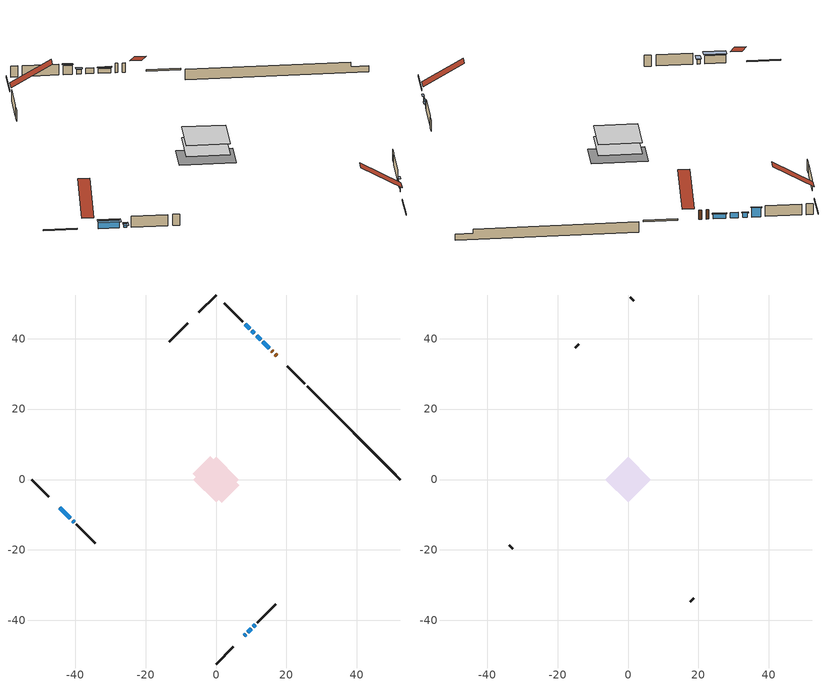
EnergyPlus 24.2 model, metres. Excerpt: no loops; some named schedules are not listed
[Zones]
conditioned space
 floor adiabatic (AdiabaticFloorConstruction): -6.42,0 0,6.42 6.42,0 0,-6.42 z0.79
 floor foundation (Slab1 construction): -6.63,1.67 -1.67,6.63 6.63,-1.67 1.67,-6.63 z-1.52
 wall outside (RimJoist1 construction): 0,-52.41 4.97,-47.44 / -52.41,0 -47.44,-4.97 / 0,52.41 -4.97,47.44 / 25.25,27.16 20.28,32.13 z0.79:1.09
 wall outside (AdiabaticWallConstruction 1): 17.24,35.17 16.81,35.6 / 16.16,36.25 15.78,36.63 z0.79:2.82
 wall outside (AdiabaticWallConstruction): 8.01,-44.4 8.41,-44 / -40.73,-11.68 -40.29,-12.12 z0.79:1.71; 15.12,37.28 13.33,39.08 / 10.64,-41.77 11.11,-41.3 / 10.88,41.53 10.2,42.21 z0.79:1.81; 12.67,39.74 11.54,40.87 / 9.06,-43.35 9.98,-42.43 z0.79:2.01; -44.4,-8.01 -41.38,-11.03 z0.79:2.57; 9.54,42.87 8.28,44.13 z0.79:2.82
 wall outside (Wall1 construction): 11.76,-40.65 17.04,-35.37 / -39.64,-12.77 -34.36,-18.04 / -8.01,44.4 -13.28,39.13 / 7.63,44.78 2.35,50.06 z0.79:3.23
 wall foundation (FoundationWall1 construction): 25.91,26.5,-1.52 25.91,26.5,0.79 49.76,2.65,0.79 49.76,2.65,-0.16 52.41,0,-0.16 52.41,0,-1.52
 window (WindowConstruction 5): 8.01,-44.4 8.4,-44.01 z0.79:1.7
 window (WindowConstruction 4): 15.12,37.29 13.33,39.08 z0.79:1.8
 window (WindowConstruction 7): 12.67,39.74 11.54,40.87 z0.79:2.01
 window (WindowConstruction 8): 9.06,-43.35 9.98,-42.43 z0.79:2.01
 window (WindowConstruction 6): 10.64,-41.77 11.11,-41.3 z0.79:1.8
 window (WindowConstruction): -44.4,-8.01 -41.38,-11.03 z0.79:2.57
 window (WindowConstruction 1): -40.73,-11.68 -40.29,-12.12 z0.79:1.7
 window (WindowConstruction 2): 10.88,41.53 10.2,42.21 z0.79:1.8
 window (WindowConstruction 3): 9.54,42.87 8.28,44.13 z0.79:2.82
 door (Door): 17.24,35.17 16.81,35.6 z0.79:2.82
 door (Door 1): 16.15,36.26 15.78,36.63 z0.79:2.82
 ceiling adiabatic (AdiabaticFloorConstruction): 0,-6.42 6.42,0 0,6.42 -6.42,0 z0.79
attic - vented
 floor to conditioned space (Floor1 construction Reversed): -6.41,0 0,6.41 6.41,0 0,-6.41 z3.23
 wall outside (Wall2 construction): 17.69,-34.72 18.73,-33.68 / -33.71,-18.7 -32.67,-19.74 / -13.94,38.47 -14.98,37.43 / 1.7,50.71 0.66,51.75 z0.79:3.23
 roof outside (Roof1 construction): 7.35,-45.06,3.23 1.39,-39.1,8.15 -0.33,-40.82,8.15 5.63,-46.78,3.23; -45.06,-7.35,3.23 -39.1,-1.39,8.15 -40.82,0.33,8.15 -46.78,-5.63,3.23; -7.35,45.06,3.23 -1.39,39.1,8.15 0.33,40.82,8.15 -5.63,46.78,3.23; 17.9,34.51,3.23 11.94,28.55,8.15 13.66,26.83,8.15 19.62,32.79,3.23
shading: 8.55,-43.86 7.87,-44.54 8.16,-44.83 8.84,-44.15 z1.91; 13.18,39.23 15.27,37.14 15.56,37.43 13.48,39.52 z2.01; 11.25,-41.16 10.5,-41.91 10.79,-42.2 11.54,-41.45 z2.01; -41.24,-11.17 -44.54,-7.87 -45.62,-8.94 -42.32,-12.25 z2.77; -40.15,-12.26 -40.87,-11.54 -41.94,-12.62 -41.23,-13.33 z1.91; 10.05,42.36 11.02,41.39 11.31,41.68 10.34,42.65 z2.01; 8.14,44.27 9.68,42.73 9.97,43.02 8.43,44.56 z3.02
[Building]
Building 1: Terrain=Suburbs
[Site:Location]
Quebec Intl AP_QC: Latitude {deg}=46.8; Longitude {deg}=-71.38; Time Zone {hr}=-5; Elevation {m}=74; Keep Site Location Information=Yes
[Site:GroundTemperature:Shallow]
0.0108218, -2.24938, -2.43038, -1.3578, 2.94801, 7.23376, 10.9493, 13.303, 13.5029, 11.5886, 7.96783, 3.81355
[Site:WaterMainsTemperature]
Calculation Method=Schedule; Temperature Schedule=mains temperature schedule
[Material] Roughness=Rough; Thermal Absorptance=0.9
Name | Thickness {m} | Conductivity {W/m-K} | Density {kg/m3} | Specific Heat {J/kg-K} | Solar Absorptance | Visible Absorptance
asphalt or fiberglass shingles | 0.00635 | 0.162714 | 1121.4 | 1465.45 | 0.4 | 0.4
ceiling loosefill ins | 0.169333 | 0.0480833 | 16.02 | 1046.75 | 0.7 | 0.7
ceiling stud and cavity | 0.1397 | 1.04387 | 65.682 | 1177.47 | 0.7 | 0.7
concrete 4.0 in. | 0.1016 | 1.803125 | 2242.8 | 837.4 | 0.7 | 0.7
concrete 8.0 in. | 0.2032 | 1.803125 | 2242.8 | 837.4 | 0.7 | 0.7
door material | 0.04445 | 0.327969 | 512.64 | 1214.23 | 0.7 | 0.7
door material 1 | 0.04445 | 0.188738 | 512.64 | 1214.23 | 0.7 | 0.7
exterior vertical ins | 0.0401387 | 0.029427 | 32.04 | 1214.23 | 0.7 | 0.7
floor covering | 0.0127 | 0.0433444 | 54.468 | 1339.84 | 0.6 | 0.6
floor rigid ins; wall rigid ins 1 | 0.512978 | 0.029427 | 32.04 | 1214.23 | 0.7 | 0.7
floor stud and cavity | 0.1397 | 1.75129 | 37.0049 | 1207.88 | 0.7 | 0.7
furniture material conditioned space 1 | 0.1524 | 0.115458 | 640.8 | 1214.23 | 0.6 | 0.6
gypsum board | 0.0127 | 0.160291 | 801 | 837.4 | 0.6 | 0.6
gypsum board 1 | 0.0127 | 0.160291 | 801 | 837.4 | 0.7 | 0.7
osb sheathing 0.5 in. | 0.0127 | 0.115458 | 512.64 | 1214.23 | 0.7 | 0.7
osb sheathing 0.75 in. | 0.01905 | 0.115458 | 512.64 | 1214.23 | 0.7 | 0.7
osb sheathing 2.0 in. | 0.0508 | 0.115458 | 512.64 | 1214.23 | 0.7 | 0.7
rim joist rigid ins; wall rigid ins | 0.051816 | 0.029427 | 32.04 | 1214.23 | 0.7 | 0.7
rim joist stud and cavity | 0.0508 | 0.0494362 | 125.044 | 1163.47 | 0.6 | 0.6
wall stud and cavity | 0.1397 | 0.33197 | 139.0536 | 1170.24 | 0.7 | 0.7
wall stud and cavity 1 | 0.0889 | 6.1454 | 50.32683 | 1063.81 | 0.6 | 0.6
wall stud and cavity 2 | 0.0889 | 0.380278 | 52.3479 | 1209.89 | 0.7 | 0.7
wall stud and cavity 3 | 0.0889 | 0.391764 | 83.0341 | 1211.67 | 0.7 | 0.7
wood siding | 0.0254 | 0.102417 | 544.68 | 1172.36 | 0.4 | 0.4
wood siding 1 | 0.00254 | 0.102417 | 544.68 | 1172.36 | 0.4 | 0.4
wood siding 2; wood siding 3; wood siding 4 | 0.0254 | 0.102417 | 544.68 | 1172.36 | 0.7 | 0.7
[WindowMaterial:SimpleGlazingSystem]
Name | U-Factor {W/m2-K} | Solar Heat Gain Coefficient
WindowMaterial | 2.927009 | 0.61
WindowMaterial 1 | 2.99571 | 0.51
WindowMaterial 2 | 3.03659 | 0.57
WindowMaterial 3 | 2.97754 | 0.59
WindowMaterial 4 | 2.99571 | 0.59
WindowMaterial 5 | 4.28064 | 0.65
WindowMaterial 6 | 2.96732 | 0.62
WindowMaterial 7 | 3.145612 | 0.51
WindowMaterial 8 | 2.92871 | 0.5
[Construction]
AdiabaticFloorConstruction: floor stud and cavity, floor rigid ins, osb sheathing 0.75 in., floor covering
AdiabaticWallConstruction: wood siding 3, wall rigid ins 1, wall stud and cavity 2, gypsum board
AdiabaticWallConstruction 1: wood siding 4, wall rigid ins 1, wall stud and cavity 2, gypsum board
Door: door material
Door 1: door material 1
Floor1 construction Reversed: gypsum board, ceiling stud and cavity, ceiling loosefill ins
FoundationWall1 construction: concrete 8.0 in., gypsum board 1
furniture construction conditioned space 1: furniture material conditioned space 1
PartitionWallConstruction: gypsum board, wall stud and cavity 3, gypsum board
RimJoist1 construction: wood siding 2, rim joist rigid ins, osb sheathing 2.0 in., rim joist stud and cavity
Roof1 construction: asphalt or fiberglass shingles
Slab1 construction: concrete 4.0 in.
Wall1 construction: wood siding, wall rigid ins, osb sheathing 0.5 in., wall stud and cavity, gypsum board
Wall2 construction: wood siding 1, wall stud and cavity 1
WindowConstruction: WindowMaterial
WindowConstruction 1: WindowMaterial 1
WindowConstruction 2: WindowMaterial 2
WindowConstruction 3: WindowMaterial 3
WindowConstruction 4: WindowMaterial 4
WindowConstruction 5: WindowMaterial 5
WindowConstruction 6: WindowMaterial 6
WindowConstruction 7: WindowMaterial 7
WindowConstruction 8: WindowMaterial 8
[Zone] Multiplier=1; Part of Total Floor Area=Yes
Name | Volume {m3}
attic - vented | 62.6658
conditioned space | 409.5
[Space]
Name | Zone | Volume {m3}
attic - vented 1 | attic - vented | 62.6658
conditioned space 1 | conditioned space | 409.5
[ZoneInfiltration:EffectiveLeakageArea]
infil attic - vented 1: Zone or Space=attic - vented 1; Schedule=Always On Discrete; Effective Air Leakage Area {cm2}=3037.66; Stack Coefficient=0.000511512; Wind Coefficient=1.52809e-05
[ZoneMixing]
whole house fan mix: Zone or Space=attic - vented; Schedule=Always On Continuous; Design Flow Rate Calculation Method=Flow/Zone; Design Flow Rate {m3/s}=0; Source Zone or Space=conditioned space
[SurfaceProperty:ExposedFoundationPerimeter]
Slab1: Exposed Perimeter Calculation Method=TotalExposedPerimeter; Total Exposed Perimeter {m}=37.48
[InternalMass] Zone or ZoneList=conditioned space; Space or SpaceList=conditioned space 1
Name | Construction | Surface Area {m2}
furniture mass conditioned space 1 | furniture construction conditioned space 1 | 65.84
partition wall mass | PartitionWallConstruction | 164.6
[Lights]
interior lighting: Zone or ZoneList or Space or SpaceList=conditioned space 1; Schedule=interior lighting schedule; Design Level Calculation Method=LightingLevel; Lighting Level {W}=343.2; Return Air Fraction=0; Fraction Radiant=0.6; Fraction Visible=0.2; Fraction Replaceable=1
[People]
occupants: Zone or ZoneList or Space or SpaceList=conditioned space 1; Number of People Schedule=occupants schedule; Number of People Calculation Method=People; Number of People=3; Fraction Radiant=0.314171; Sensible Heat Fraction=0.56303; Activity Level Schedule=occupants activity schedule; Carbon Dioxide Generation Rate {m3/s-W}=0; Enable ASHRAE 55 Comfort Warnings=No; Mean Radiant Temperature Calculation Type=EnclosureAveraged
[ElectricEquipment] Zone or ZoneList or Space or SpaceList=conditioned space 1; Design Level Calculation Method=EquipmentLevel
Name | Schedule | Design Level {W} | Fraction Latent | Fraction Radiant | Fraction Lost
clothes dryer | clothes dryer schedule | 140.772 | 0.015 | 0.081 | 0.85
clothes washer | clothes washer schedule | 32.1985 | 0.03 | 0.162 | 0.7
cooking range | cooking range schedule | 215.147 | 0.08 | 0.432 | 0.2
dishwasher | dishwasher schedule | 66.8632 | 0.3 | 0.18 | 0.4
fridge | fridge schedule | 72.9452 | 0 | 0.6 | 0
mech vent bath fan 0 | mech vent bath fan 0 schedule | 50.2 | 0 | 0 | 1
mech vent bath fan 1 | mech vent bath fan 1 schedule | 50.2 | 0 | 0 | 1
mech vent house fan | mech vent house fan schedule | 0 | 0 | 0 | 1
mech vent house fan cfis | mech vent house fan cfis schedule | 0 | 0 | 0 | 0
mech vent range fan 0 | mech vent range fan 0 schedule | 57 | 0 | 0 | 1
misc plug loads | misc plug loads schedule | 494.7 | 0.045 | 0.513 | 0.1
whole house fan | Always On Discrete | 0 | 0 | 0 | 1
[OtherEquipment] Zone or ZoneList or Space or SpaceList=conditioned space 1; Design Level Calculation Method=EquipmentLevel
Name | Fuel Type | Schedule | Design Level {W} | Fraction Latent | Fraction Radiant | Fraction Lost
clothes dryer 1 | Electricity | clothes dryer schedule | 0 | 0.015 | 0.081 | 0.85
cooking range 1 | Electricity | cooking range schedule | 0 | 0.08 | 0.432 | 0.2
general water use latent | None | general water use schedule | 62.594 | 1 | 0 | 0
general water use sensible | None | general water use schedule | -61.6891 | 0 | 0.6 | 0
mech vent house fan latent load | None | Always On Discrete | 0 | 1 | 0 | 0
mech vent house fan sensible load | None | Always On Discrete | 0 | 0 | 0 | 0
water heater energy adjustment1 | Electricity | Always On Discrete | 0.01 | 0 | 0 | 1
[ZoneInfiltration:DesignFlowRate] Zone or ZoneList or Space or SpaceList=conditioned space 1; Schedule=Always On Discrete; Design Flow Rate Calculation Method=Flow/Zone; Design Flow Rate {m3/s}=0
infil flow; natural vent flow; whole house fan flow
[AvailabilityManager:Scheduled]
central ac and furnace airloop Availability Manager: Schedule=Always On Discrete
[Foundation:Kiva]
Foundation Kiva 1: Initial Indoor Air Temperature {C}=18; Wall Height Above Grade {m}=0.789981; Wall Depth Below Slab {m}=0.2032; Custom Block Material Name 1=exterior vertical ins; Custom Block Depth 1 {m}=2.30999; Custom Block X Position 1 {m}=0.2159; Custom Block Z Position 1 {m}=0
[Foundation:Kiva:Settings]
Soil Conductivity {W/m-K}=0.849921; Soil Density {kg/m3}=1842.3; Soil Specific Heat {J/kg-K}=418.7; Ground Solar Absorptivity=0.9; Ground Thermal Absorptivity=0.9; Ground Surface Roughness {m}=0.03; Far-Field Width {m}=40; Deep-Ground Boundary Condition=ZeroFlux; Deep-Ground Depth {m}=40; Minimum Cell Dimension {m}=0.2; Maximum Cell Growth Coefficient=3; Simulation Timestep=Timestep
[Exterior:Lights]
exterior lighting: Schedule=exterior lighting schedule; Design Level {W}=75.6
[EnergyManagementSystem:GlobalVariable]
central_ac_and_furnace_airloop_Fan_RTF
infil_program_Qfan
infil_program_Qinf
natural_vent_program_Qnv
natural_vent_program_Qwhf
[EnergyManagementSystem:Sensor]
Name | Output:Variable or Output:Meter Index Key | Output:Variable or Output:Meter
airflow_gain | infil flow | Infiltration Sensible Heat Gain Energy
airflow_gain_1 | natural vent flow | Infiltration Sensible Heat Gain Energy
airflow_gain_2 | whole house fan flow | Infiltration Sensible Heat Gain Energy
airflow_loss | infil flow | Infiltration Sensible Heat Loss Energy
airflow_loss_1 | natural vent flow | Infiltration Sensible Heat Loss Energy
airflow_loss_2 | whole house fan flow | Infiltration Sensible Heat Loss Energy
clg_load_cond |  | Cooling:EnergyTransfer:Zone:CONDITIONED SPACE
clg_sp_s; clg_sp_s_1 | cooling setpoint | Schedule Value
clothes_dryer_exhaust_0_sch_s | clothes dryer exhaust 0 schedule | Schedule Value
cool_season | cooling season schedule | Schedule Value
htg_load_cond |  | Heating:EnergyTransfer:Zone:CONDITIONED SPACE
htg_sp_s; htg_sp_s_1 | heating setpoint | Schedule Value
ig_ee_conv | clothes dryer | Electric Equipment Convective Heating Energy
ig_ee_conv_2 | cooking range | Electric Equipment Convective Heating Energy
ig_ee_conv_4 | fridge | Electric Equipment Convective Heating Energy
ig_ee_conv_5 | misc plug loads | Electric Equipment Convective Heating Energy
ig_ee_conv_6 | whole house fan | Electric Equipment Convective Heating Energy
ig_ee_rad | clothes dryer | Electric Equipment Radiant Heating Energy
ig_ee_rad_2 | cooking range | Electric Equipment Radiant Heating Energy
ig_ee_rad_4 | fridge | Electric Equipment Radiant Heating Energy
ig_ee_rad_5 | misc plug loads | Electric Equipment Radiant Heating Energy
ig_ee_rad_6 | whole house fan | Electric Equipment Radiant Heating Energy
ig_lgt_conv | interior lighting | Lights Convective Heating Energy
ig_lgt_rad | interior lighting | Lights Radiant Heating Energy
ig_lgt_vis | interior lighting | Lights Visible Radiation Heating Energy
ig_oe_conv | clothes dryer 1 | Other Equipment Convective Heating Energy
ig_oe_conv_1 | cooking range 1 | Other Equipment Convective Heating Energy
ig_oe_conv_2 | general water use latent | Other Equipment Convective Heating Energy
ig_oe_conv_3 | general water use sensible | Other Equipment Convective Heating Energy
ig_oe_conv_4 | water heater energy adjustment1 | Other Equipment Convective Heating Energy
ig_oe_rad | clothes dryer 1 | Other Equipment Radiant Heating Energy
ig_oe_rad_1 | cooking range 1 | Other Equipment Radiant Heating Energy
ig_oe_rad_2 | general water use latent | Other Equipment Radiant Heating Energy
ig_oe_rad_3 | general water use sensible | Other Equipment Radiant Heating Energy
ig_oe_rad_4 | water heater energy adjustment1 | Other Equipment Radiant Heating Energy
ig_ppl_conv | occupants | People Convective Heating Energy
ig_ppl_rad | occupants | People Radiant Heating Energy
im_conv | furniture mass conditioned space 1 | Surface Inside Face Convection Heat Gain Energy
im_conv_1 | partition wall mass | Surface Inside Face Convection Heat Gain Energy
im_ig | furniture mass conditioned space 1 | Surface Inside Face Internal Gains Radiation Heat Gain Energy
im_ig_1 | partition wall mass | Surface Inside Face Internal Gains Radiation Heat Gain Energy
im_lgt | furniture mass conditioned space 1 | Surface Inside Face Lights Radiation Heat Gain Energy
im_lgt_1 | partition wall mass | Surface Inside Face Lights Radiation Heat Gain Energy
im_sol | furniture mass conditioned space 1 | Surface Inside Face Solar Radiation Heat Gain Energy
im_sol_1 | partition wall mass | Surface Inside Face Solar Radiation Heat Gain Energy
im_surf | furniture mass conditioned space 1 | Surface Inside Face Net Surface Thermal Radiation Heat Gain Energy
im_surf_1 | partition wall mass | Surface Inside Face Net Surface Thermal Radiation Heat Gain Energy
mech_vent_bath_fan_0_sch_s | mech vent bath fan 0 schedule | Schedule Value
mech_vent_bath_fan_1_sch_s | mech vent bath fan 1 schedule | Schedule Value
mech_vent_range_fan_0_sch_s | mech vent range fan 0 schedule | Schedule Value
mv_conv | mech vent bath fan 0 | Electric Equipment Convective Heating Energy
mv_conv_1 | mech vent bath fan 1 | Electric Equipment Convective Heating Energy
mv_conv_2 | mech vent house fan | Electric Equipment Convective Heating Energy
mv_conv_3 | mech vent house fan cfis | Electric Equipment Convective Heating Energy
mv_conv_4 | mech vent range fan 0 | Electric Equipment Convective Heating Energy
mv_conv_5 | mech vent house fan latent load | Other Equipment Convective Heating Energy
mv_conv_6 | mech vent house fan sensible load | Other Equipment Convective Heating Energy
mv_rad | mech vent bath fan 0 | Electric Equipment Radiant Heating Energy
mv_rad_1 | mech vent bath fan 1 | Electric Equipment Radiant Heating Energy
mv_rad_2 | mech vent house fan | Electric Equipment Radiant Heating Energy
mv_rad_3 | mech vent house fan cfis | Electric Equipment Radiant Heating Energy
mv_rad_4 | mech vent range fan 0 | Electric Equipment Radiant Heating Energy
mv_rad_5 | mech vent house fan latent load | Other Equipment Radiant Heating Energy
mv_rad_6 | mech vent house fan sensible load | Other Equipment Radiant Heating Energy
natural_vent_s | natural vent schedule | Schedule Value
out_pb_s |  | Site Outdoor Air Barometric Pressure
out_wt_s |  | Site Outdoor Air Humidity Ratio
site_vw_s |  | Site Wind Speed
ss_back_out | Window1 | Surface Window Shortwave from Zone Back Out Window Heat Transfer Rate
ss_back_out_1 | Window10 | Surface Window Shortwave from Zone Back Out Window Heat Transfer Rate
ss_back_out_2 | Window12 | Surface Window Shortwave from Zone Back Out Window Heat Transfer Rate
ss_back_out_3 | Window15 | Surface Window Shortwave from Zone Back Out Window Heat Transfer Rate
ss_back_out_4 | Window2 | Surface Window Shortwave from Zone Back Out Window Heat Transfer Rate
ss_back_out_5 | Window3 | Surface Window Shortwave from Zone Back Out Window Heat Transfer Rate
ss_back_out_6 | Window7 | Surface Window Shortwave from Zone Back Out Window Heat Transfer Rate
ss_back_out_7 | Window8 | Surface Window Shortwave from Zone Back Out Window Heat Transfer Rate
ss_back_out_8 | Window9 | Surface Window Shortwave from Zone Back Out Window Heat Transfer Rate
ss_conv | Door1 | Surface Inside Face Convection Heat Gain Energy
ss_conv_1 | Door2 | Surface Inside Face Convection Heat Gain Energy
ss_conv_10 | Window9 | Surface Inside Face Convection Heat Gain Energy
ss_conv_2 | Window1 | Surface Inside Face Convection Heat Gain Energy
ss_conv_3 | Window10 | Surface Inside Face Convection Heat Gain Energy
ss_conv_4 | Window12 | Surface Inside Face Convection Heat Gain Energy
ss_conv_5 | Window15 | Surface Inside Face Convection Heat Gain Energy
ss_conv_6 | Window2 | Surface Inside Face Convection Heat Gain Energy
ss_conv_7 | Window3 | Surface Inside Face Convection Heat Gain Energy
ss_conv_8 | Window7 | Surface Inside Face Convection Heat Gain Energy
ss_conv_9 | Window8 | Surface Inside Face Convection Heat Gain Energy
ss_ig | Door1 | Surface Inside Face Internal Gains Radiation Heat Gain Energy
ss_ig_1 | Door2 | Surface Inside Face Internal Gains Radiation Heat Gain Energy
ss_ig_10 | Window9 | Surface Inside Face Internal Gains Radiation Heat Gain Energy
ss_ig_2 | Window1 | Surface Inside Face Internal Gains Radiation Heat Gain Energy
ss_ig_3 | Window10 | Surface Inside Face Internal Gains Radiation Heat Gain Energy
ss_ig_4 | Window12 | Surface Inside Face Internal Gains Radiation Heat Gain Energy
ss_ig_5 | Window15 | Surface Inside Face Internal Gains Radiation Heat Gain Energy
ss_ig_6 | Window2 | Surface Inside Face Internal Gains Radiation Heat Gain Energy
ss_ig_7 | Window3 | Surface Inside Face Internal Gains Radiation Heat Gain Energy
ss_ig_8 | Window7 | Surface Inside Face Internal Gains Radiation Heat Gain Energy
ss_ig_9 | Window8 | Surface Inside Face Internal Gains Radiation Heat Gain Energy
ss_lgt | Door1 | Surface Inside Face Lights Radiation Heat Gain Energy
ss_lgt_1 | Door2 | Surface Inside Face Lights Radiation Heat Gain Energy
ss_sol | Door1 | Surface Inside Face Solar Radiation Heat Gain Energy
ss_sol_1 | Door2 | Surface Inside Face Solar Radiation Heat Gain Energy
ss_surf | Door1 | Surface Inside Face Net Surface Thermal Radiation Heat Gain Energy
ss_surf_1 | Door2 | Surface Inside Face Net Surface Thermal Radiation Heat Gain Energy
ss_surf_10 | Window9 | Surface Inside Face Net Surface Thermal Radiation Heat Gain Energy
ss_surf_2 | Window1 | Surface Inside Face Net Surface Thermal Radiation Heat Gain Energy
ss_surf_3 | Window10 | Surface Inside Face Net Surface Thermal Radiation Heat Gain Energy
ss_surf_4 | Window12 | Surface Inside Face Net Surface Thermal Radiation Heat Gain Energy
ss_surf_5 | Window15 | Surface Inside Face Net Surface Thermal Radiation Heat Gain Energy
ss_surf_6 | Window2 | Surface Inside Face Net Surface Thermal Radiation Heat Gain Energy
ss_surf_7 | Window3 | Surface Inside Face Net Surface Thermal Radiation Heat Gain Energy
ss_surf_8 | Window7 | Surface Inside Face Net Surface Thermal Radiation Heat Gain Energy
ss_surf_9 | Window8 | Surface Inside Face Net Surface Thermal Radiation Heat Gain Energy
ss_trans_in | Window1 | Surface Window Transmitted Solar Radiation Rate
ss_trans_in_1 | Window10 | Surface Window Transmitted Solar Radiation Rate
ss_trans_in_2 | Window12 | Surface Window Transmitted Solar Radiation Rate
ss_trans_in_3 | Window15 | Surface Window Transmitted Solar Radiation Rate
ss_trans_in_4 | Window2 | Surface Window Transmitted Solar Radiation Rate
ss_trans_in_5 | Window3 | Surface Window Transmitted Solar Radiation Rate
ss_trans_in_6 | Window7 | Surface Window Transmitted Solar Radiation Rate
ss_trans_in_7 | Window8 | Surface Window Transmitted Solar Radiation Rate
ss_trans_in_8 | Window9 | Surface Window Transmitted Solar Radiation Rate
ss_trans_out | Window1 | Surface Inside Face Initial Transmitted Diffuse Transmitted Out Window Solar Radiation Rate
ss_trans_out_1 | Window10 | Surface Inside Face Initial Transmitted Diffuse Transmitted Out Window Solar Radiation Rate
ss_trans_out_2 | Window12 | Surface Inside Face Initial Transmitted Diffuse Transmitted Out Window Solar Radiation Rate
ss_trans_out_3 | Window15 | Surface Inside Face Initial Transmitted Diffuse Transmitted Out Window Solar Radiation Rate
ss_trans_out_4 | Window2 | Surface Inside Face Initial Transmitted Diffuse Transmitted Out Window Solar Radiation Rate
ss_trans_out_5 | Window3 | Surface Inside Face Initial Transmitted Diffuse Transmitted Out Window Solar Radiation Rate
ss_trans_out_6 | Window7 | Surface Inside Face Initial Transmitted Diffuse Transmitted Out Window Solar Radiation Rate
ss_trans_out_7 | Window8 | Surface Inside Face Initial Transmitted Diffuse Transmitted Out Window Solar Radiation Rate
ss_trans_out_8 | Window9 | Surface Inside Face Initial Transmitted Diffuse Transmitted Out Window Solar Radiation Rate
s_conv | Floor1 | Surface Inside Face Convection Heat Gain Energy
s_conv_1 | FoundationWall1 | Surface Inside Face Convection Heat Gain Energy
s_conv_10 | Wall1:225 | Surface Inside Face Convection Heat Gain Energy
s_conv_11 | Wall1:315 | Surface Inside Face Convection Heat Gain Energy
s_conv_12 | Wall1:45 | Surface Inside Face Convection Heat Gain Energy
s_conv_2 | inferred conditioned ceiling | Surface Inside Face Convection Heat Gain Energy
s_conv_3 | inferred conditioned floor | Surface Inside Face Convection Heat Gain Energy
s_conv_4 | RimJoist1:135 | Surface Inside Face Convection Heat Gain Energy
s_conv_5 | RimJoist1:225 | Surface Inside Face Convection Heat Gain Energy
s_conv_6 | RimJoist1:315 | Surface Inside Face Convection Heat Gain Energy
s_conv_7 | RimJoist1:45 | Surface Inside Face Convection Heat Gain Energy
s_conv_8 | Slab1 | Surface Inside Face Convection Heat Gain Energy
s_conv_9 | Wall1:135 | Surface Inside Face Convection Heat Gain Energy
s_ig | Floor1 | Surface Inside Face Internal Gains Radiation Heat Gain Energy
s_ig_1 | FoundationWall1 | Surface Inside Face Internal Gains Radiation Heat Gain Energy
s_ig_10 | Wall1:225 | Surface Inside Face Internal Gains Radiation Heat Gain Energy
s_ig_11 | Wall1:315 | Surface Inside Face Internal Gains Radiation Heat Gain Energy
s_ig_12 | Wall1:45 | Surface Inside Face Internal Gains Radiation Heat Gain Energy
s_ig_2 | inferred conditioned ceiling | Surface Inside Face Internal Gains Radiation Heat Gain Energy
s_ig_3 | inferred conditioned floor | Surface Inside Face Internal Gains Radiation Heat Gain Energy
s_ig_4 | RimJoist1:135 | Surface Inside Face Internal Gains Radiation Heat Gain Energy
s_ig_5 | RimJoist1:225 | Surface Inside Face Internal Gains Radiation Heat Gain Energy
s_ig_6 | RimJoist1:315 | Surface Inside Face Internal Gains Radiation Heat Gain Energy
s_ig_7 | RimJoist1:45 | Surface Inside Face Internal Gains Radiation Heat Gain Energy
s_ig_8 | Slab1 | Surface Inside Face Internal Gains Radiation Heat Gain Energy
s_ig_9 | Wall1:135 | Surface Inside Face Internal Gains Radiation Heat Gain Energy
s_lgt | Floor1 | Surface Inside Face Lights Radiation Heat Gain Energy
s_lgt_1 | FoundationWall1 | Surface Inside Face Lights Radiation Heat Gain Energy
s_lgt_10 | Wall1:225 | Surface Inside Face Lights Radiation Heat Gain Energy
s_lgt_11 | Wall1:315 | Surface Inside Face Lights Radiation Heat Gain Energy
